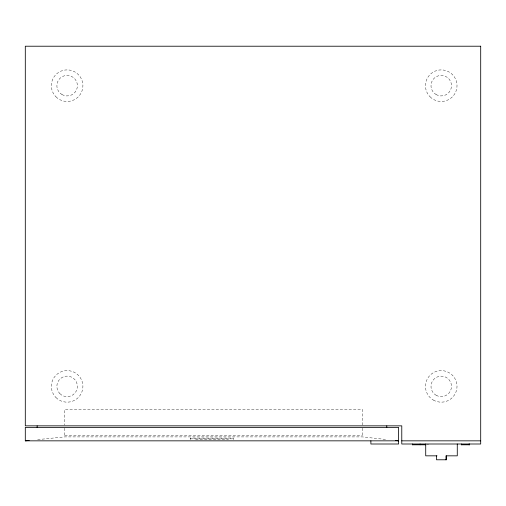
<?xml version="1.0" encoding="UTF-8"?>
<svg xmlns="http://www.w3.org/2000/svg" width="506" height="506" viewBox="0 0 506 506"><rect width="100%" height="100%" fill="white"/><g stroke="black" fill="none" stroke-linecap="round" stroke-linejoin="round"><path stroke-width="0.38" stroke-dasharray="2.53 1.9" d="M37.678 439.606L64.762 436.899L362.309 436.899L387.033 439.581M64.762 435.318L362.309 435.318M190.186 438.854L233.734 438.854M195.639 439.372L228.522 439.372M426.805 444.787L428.645 444.787M362.309 425.059L362.309 409.272L64.762 409.272L64.762 425.059M362.309 428.215L362.309 436.899M233.734 439.67L233.734 438.07L190.186 438.07L190.186 439.67M64.762 428.215L64.762 436.899M59.872 393.636A10.259 10.259 0 0 0 77.038 389.038A10.259 10.259 0 0 0 64.477 376.47A10.259 10.259 0 0 0 59.872 393.636M55.97 397.545A15.787 15.787 0 0 0 82.377 390.468A15.787 15.787 0 0 0 63.048 371.138A15.787 15.787 0 0 0 55.97 397.545M436.109 395.268A10.259 10.259 0 0 0 451.497 386.382A10.259 10.259 0 0 0 436.109 377.501A10.259 10.259 0 0 0 436.109 395.268M433.345 400.056A15.787 15.787 0 0 0 457.019 386.382A15.787 15.787 0 0 0 433.345 372.713A15.787 15.787 0 0 0 433.345 400.056M61.998 94.565A10.259 10.259 0 0 0 77.393 85.678A10.259 10.259 0 0 0 61.998 76.792A10.259 10.259 0 0 0 61.998 94.565M55.97 96.842A15.787 15.787 0 0 0 82.377 89.764A15.787 15.787 0 0 0 63.048 70.429A15.787 15.787 0 0 0 55.97 96.842M436.109 94.565A10.259 10.259 0 0 0 451.497 85.678A10.259 10.259 0 0 0 436.109 76.792A10.259 10.259 0 0 0 436.109 94.565M430.075 96.842A15.787 15.787 0 0 0 456.482 89.764A15.787 15.787 0 0 0 437.152 70.429A15.787 15.787 0 0 0 430.075 96.842"/><path stroke-width="0.76" d="M370.879 440.84L370.879 444.002L398.62 444.002L398.62 427.425L25.3 427.425L25.3 440.84L29.171 440.454M25.3 440.84L398.62 440.84L395.528 440.505M401.777 440.84L480.7 440.84M412.358 444.787L425.609 444.787M461.295 444.787L469.688 444.787M437.007 455.836L425.717 455.836L425.717 444.002M469.6 444.002L469.6 444.787M469.03 444.002L469.03 444.787M461.377 444.002L461.377 444.787M457.279 444.002L457.279 455.836L445.982 455.836L445.982 459.783M446.475 455.836L446.475 459.783L436.514 459.783L436.514 455.836M420.094 444.002L420.094 444.787M412.447 444.002L412.447 444.787M386.78 425.85L386.78 427.425M37.14 425.85L37.14 427.425M480.7 46.217L25.3 46.217L25.3 425.85L401.777 425.85L401.777 444.002L480.7 444.002L480.7 46.217"/></g></svg>
